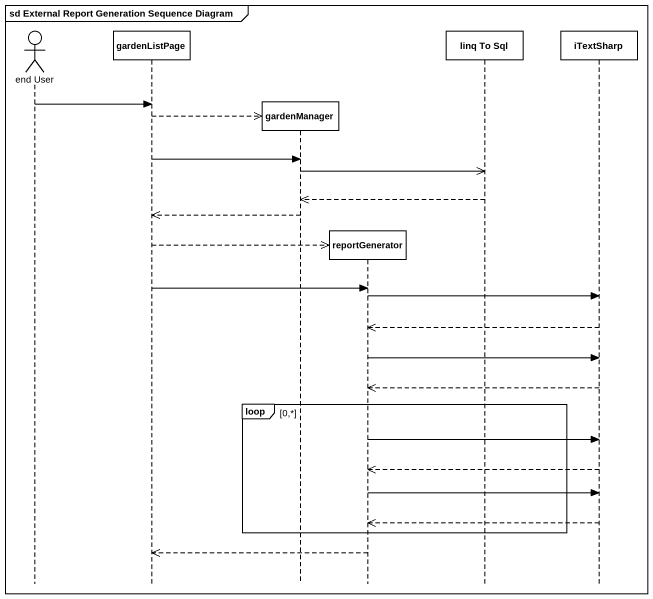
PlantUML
@startuml
mainframe sd External Report Generation Sequence Diagram
hide footbox
actor "end User" as end_User
participant gardenListPage
participant gardenManager
participant reportGenerator
participant "linq To Sql" as linq_To_Sql
participant iTextSharp

end_User -> gardenListPage
gardenListPage -->> gardenManager **
gardenListPage -> gardenManager
gardenManager ->> linq_To_Sql
linq_To_Sql -->> gardenManager
gardenManager -->> gardenListPage
gardenListPage -->> reportGenerator **
gardenListPage -> reportGenerator
reportGenerator -> iTextSharp
iTextSharp -->> reportGenerator
reportGenerator -> iTextSharp
iTextSharp -->> reportGenerator
loop 0,*
  reportGenerator -> iTextSharp
  iTextSharp -->> reportGenerator
  reportGenerator -> iTextSharp
  iTextSharp -->> reportGenerator
end
reportGenerator -->> gardenListPage
@enduml
